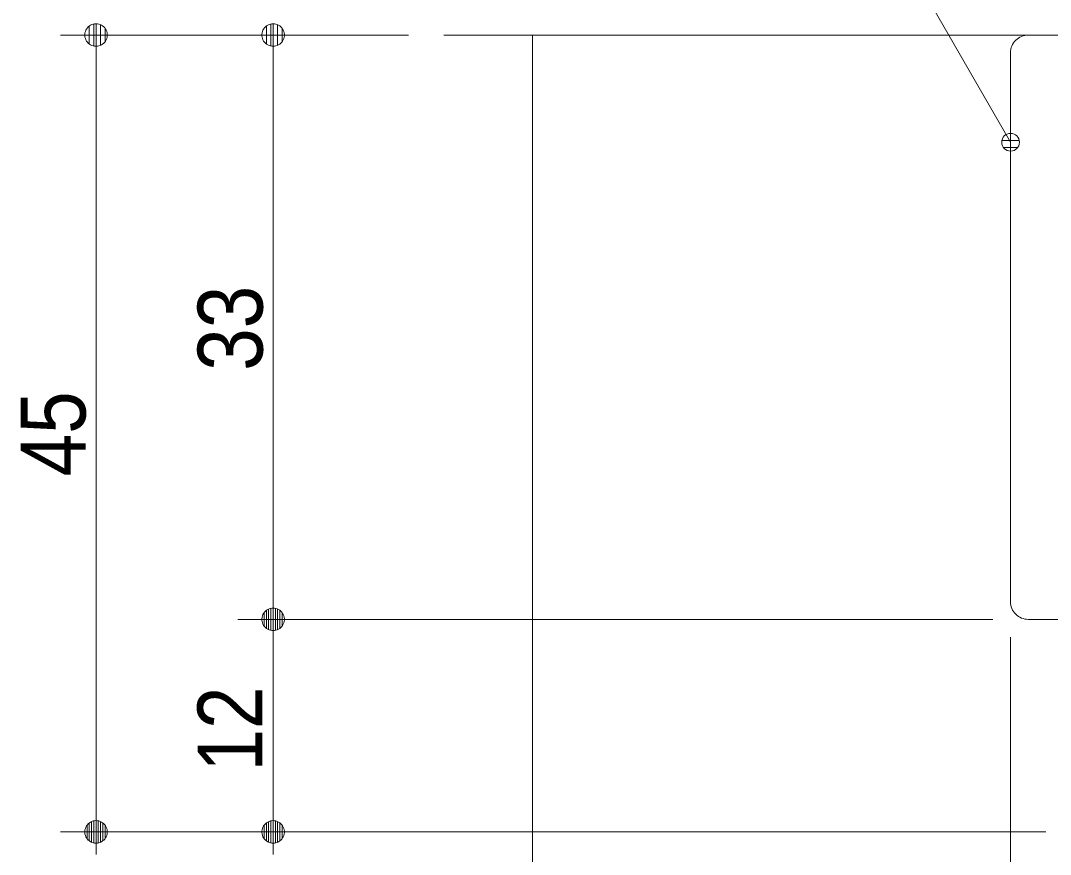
# Model space of a CAD drawing. Units: millimetres, scale not verified, with parts at other scales. Extents: x -6062 to 6062, y -3045 to 3045.
# Drawn here: x 150 to 731, y 528 to 998 of the extents above; entities that cross this region are included whole.
import ezdxf
from ezdxf.enums import TextEntityAlignment as Align

# ---------------------------------------------------------------- set-up
doc = ezdxf.new("R2010")
doc.units = ezdxf.units.MM
doc.header["$LTSCALE"] = 20
for name, color, linetype, lineweight in [('0-0_2寸法-1', 7, 'Continuous', 9), ('0-1_0', 7, 'Continuous', 9), ('0-3_2寸法-3', 7, 'Continuous', 9), ('0-4_3一般', 7, 'Continuous', 9)]:
    doc.layers.add(name, color=color, linetype=linetype, lineweight=lineweight)
doc.styles.add('ＭＳ Ｐゴシック', font='')
doc.styles.get('ＭＳ Ｐゴシック').set_extended_font_data('MS PGothic')

# ---------------------------------------------------------------- blocks, each defined once
blk = doc.blocks.new('_Dot')
at = {"layer": '0-1_0'}
for p, q in [((-10, 0), (-20, 0)), ((9.78, 2), (-9.78, 2)), ((7.99, 6), (-7.99, 6)), ((9.16, -3.98), (-9.16, -3.98)), ((6, -7.98), (-6, -7.98))]:
    blk.add_line(p, q, dxfattribs=at)
for points in [[(10, 0), (9.92, 1.25), (9.69, 2.49), (9.3, 3.68), (8.76, 4.82), (8.09, 5.88), (7.29, 6.85), (6.37, 7.71), (5.36, 8.44), (4.26, 9.05), (3.09, 9.51), (1.87, 9.82), (0.63, 9.98), (-0.63, 9.98), (-1.87, 9.82), (-3.09, 9.51), (-4.26, 9.05), (-5.36, 8.44), (-6.37, 7.71), (-7.29, 6.85), (-8.09, 5.88), (-8.76, 4.82), (-9.3, 3.68), (-9.69, 2.49), (-9.92, 1.25), (-10, 0), (0, 0)], [(-10, 0), (-9.92, -1.25), (-9.69, -2.49), (-9.3, -3.68), (-8.76, -4.82), (-8.09, -5.88), (-7.29, -6.85), (-6.37, -7.71), (-5.36, -8.44), (-4.26, -9.05), (-3.09, -9.51), (-1.87, -9.82), (-0.63, -9.98), (0.63, -9.98), (1.87, -9.82), (3.09, -9.51), (4.26, -9.05), (5.36, -8.44), (6.37, -7.71), (7.29, -6.85), (8.09, -5.88), (8.76, -4.82), (9.3, -3.68), (9.69, -2.49), (9.92, -1.25), (10, 0), (0, 0)]]:
    blk.add_lwpolyline(points, close=True, dxfattribs=at)
blk = doc.blocks.new('グループ-58')
at = {"layer": '0-4_3一般'}
blk.add_line((43523.7, 19804.9), (73923.7, 19804.9), dxfattribs=at)
blk = doc.blocks.new('グループ-89')
at = {"layer": '0-4_3一般'}
for p, q in [((50123.7, 19804.9), (50123.9, 19804.9)), ((53903.7, 19804.9), (50123.7, 19804.9)), ((49923.7, 19604.9), (49923.9, 19604.9)), ((49923.7, 19604.9), (49923.7, 13404.9)), ((50123.7, 13204.9), (52813.7, 13204.9))]:
    blk.add_line(p, q, dxfattribs=at)
for centre, start, end in [((50123.7, 19604.9), 90, 135), ((50123.7, 19604.9), 135, 180), ((50123.7, 13404.9), 180, 225), ((50123.7, 13404.9), 225, 270)]:
    blk.add_arc(centre, 200, start, end, dxfattribs=at)
blk = doc.blocks.new('グループ-91')
at = {"layer": '0-4_3一般'}
blk.add_blockref('グループ-89', (0, 0), dxfattribs=at)
blk = doc.blocks.new('グループ-92')
at = {"layer": '0-4_3一般'}
blk.add_line((44523.7, 19804.9), (44523.7, -40000), dxfattribs=at)
for name in ['グループ-91', 'グループ-58']:
    blk.add_blockref(name, (0, 0), dxfattribs=at)

msp = doc.modelspace()

# ---------------------------------------------------------------- linework, layer by layer
at = {"layer": '0-0_2寸法-1'}
for p, q in [((272.31, 990.25), (172.31, 990.25)), ((368.68, 990.25), (272.31, 990.25)), ((192.31, 552.96), (192.31, 977.53)), ((292.31, 977.53), (292.31, 672.96)), ((698.68, 660.25), (272.31, 660.25)), ((698.68, 660.25), (272.31, 660.25)), ((292.31, 552.96), (292.31, 647.53)), ((708.68, 650.25), (708.68, -9.75)), ((272.31, 540.25), (172.31, 540.25)), ((272.31, 540.25), (172.31, 540.25)), ((728.68, 540.25), (272.31, 540.25)), ((728.68, 540.25), (272.31, 540.25))]:
    msp.add_line(p, q, dxfattribs=at)
at = {"layer": '0-3_2寸法-3'}
for p, q in [((713.58, 930.73), (703.79, 930.73)), ((708.86, 934.73), (708.51, 934.73)), ((708.86, 934.73), (708.51, 934.73)), ((712.68, 926.73), (704.69, 926.73))]:
    msp.add_line(p, q, dxfattribs=at)
msp.add_lwpolyline([(708.68, 929.74), (645.01, 1040.25), (456.72, 1040.25)], dxfattribs=at)
msp.add_circle((708.68, 929.74), 5.01, dxfattribs=at)
msp.add_circle((708.68, 929.74), 5.01, dxfattribs=at)

# ---------------------------------------------------------------- block references
at = {"layer": '0-0_2寸法-1', "xscale": 0.6356201, "yscale": 0.6356201}
for p, rotation in [((192.31, 990.25), 90), ((292.31, 990.25), 90), ((292.31, 660.25), 270), ((292.31, 660.25), 90), ((192.31, 540.25), 270), ((292.31, 540.25), 270), ((192.31, 540.25), 90), ((292.31, 540.25), 90)]:
    msp.add_blockref('_Dot', p, dxfattribs=dict(at, rotation=rotation))
at = {"layer": '0-4_3一般', "xscale": 0.05, "yscale": 0.05}
msp.add_blockref('グループ-92', (-1787.5, 0), dxfattribs=at)

# ---------------------------------------------------------------- texts
at = {"layer": '0-0_2寸法-1', "style": 'ＭＳ Ｐゴシック', "width": 0.9}
for s, p in [('33', (297.37, 800.65)), ('45', (197.37, 741.04)), ('12', (297.27, 574.32))]:
    msp.add_text(s, height=36.66, rotation=90, dxfattribs=at).set_placement(p, align=Align.BOTTOM_LEFT)

doc.saveas('drawing.dxf')
